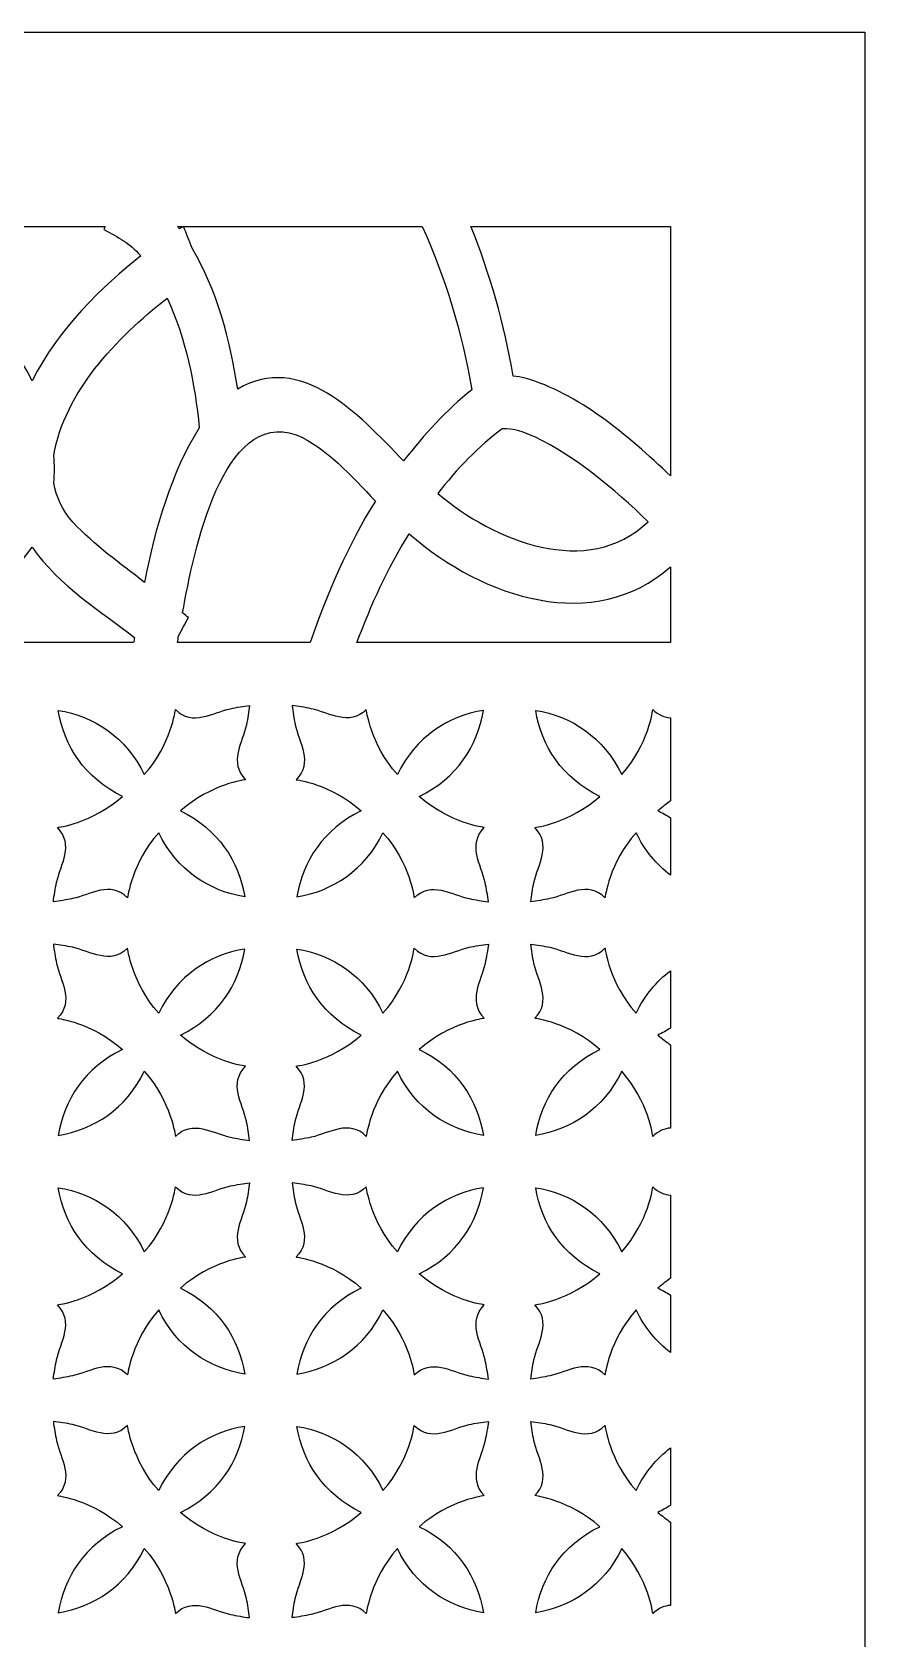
# Model space of a CAD drawing. Header units: centimetres. Extents: x -9.3 to 7.2, y -14.2 to 13.3.
# Drawn here: x -5.54 to -1.79, y 6.09 to 13.33 of the extents above; entities that cross this region are included whole.
import ezdxf

# ---------------------------------------------------------------- set-up
doc = ezdxf.new("R2010")
doc.units = ezdxf.units.CM
doc.header["$MEASUREMENT"] = 0
doc.layers.add('layer 1', color=7, linetype='Continuous')

msp = doc.modelspace()

# ---------------------------------------------------------------- linework, layer by layer
at = {"layer": 'layer 1', "color": 177}
msp.add_open_spline([(-1.79197, 13.32705), (-4.2919, 13.32705), (-6.79183, 13.32705), (-9.29176, 13.32705), (-9.29176, 13.32705), (-9.29176, 4.97173), (-9.29176, -3.38359), (-9.29176, -11.73891), (-9.29176, -11.73891), (-9.29174, -11.73891), (-9.29172, -11.73891), (-9.2917, -11.73891), (-9.2917, -11.73891), (-9.2917, -12.55), (-9.2917, -13.36109), (-9.2917, -14.17218), (-9.2917, -14.17218), (-9.00004, -14.17218), (-8.70838, -14.17218), (-8.41673, -14.17218), (-8.41673, -14.17218), (-8.41673, -14.04718), (-8.41673, -13.92218), (-8.41673, -13.79719), (-8.41673, -13.79719), (-8.10821, -13.79719), (-7.7997, -13.79719), (-7.49119, -13.79719), (-7.49119, -13.79719), (-7.49119, -13.55293), (-7.49119, -13.30868), (-7.49119, -13.06443), (-7.49119, -13.06443), (-7.36638, -13.06193), (-7.24157, -13.05944), (-7.11675, -13.05695), (-7.11675, -13.05695), (-7.09459, -13.12015), (-7.06555, -13.17496), (-7.01733, -13.22334), (-7.01733, -13.22334), (-6.9701, -13.27071), (-6.9213, -13.29998), (-6.86398, -13.31331), (-6.86398, -13.31331), (-6.78812, -13.33095), (-6.70802, -13.32327), (-6.64712, -13.27014), (-6.64712, -13.27014), (-6.58819, -13.21872), (-6.55419, -13.13637), (-6.54197, -13.0578), (-6.54197, -13.0578), (-6.5071, -13.06133), (-6.47744, -13.06051), (-6.44947, -13.05651), (-6.44947, -13.05651), (-6.30989, -13.03653), (-6.24396, -12.94821), (-6.23218, -12.81503), (-6.23218, -12.81503), (-6.22929, -12.7824), (-6.23159, -12.75017), (-6.24195, -12.72181), (-6.24195, -12.72181), (-6.23976, -12.72236), (-6.23757, -12.7229), (-6.23537, -12.72345), (-6.23537, -12.72345), (-6.18612, -12.74048), (-6.13686, -12.75751), (-6.08761, -12.77454), (-6.08761, -12.77454), (-6.05805, -13.07636), (-5.82498, -13.31135), (-5.54184, -13.31135), (-5.54184, -13.31135), (-5.25869, -13.31135), (-5.02562, -13.07636), (-4.99607, -12.77454), (-4.99607, -12.77454), (-4.94681, -12.75751), (-4.89756, -12.74048), (-4.8483, -12.72345), (-4.8483, -12.72345), (-4.84611, -12.7229), (-4.84391, -12.72236), (-4.84172, -12.72181), (-4.84172, -12.72181), (-4.85209, -12.75017), (-4.85439, -12.7824), (-4.8515, -12.81503), (-4.8515, -12.81503), (-4.83971, -12.94821), (-4.77378, -13.03653), (-4.6342, -13.05651), (-4.6342, -13.05651), (-4.60623, -13.06051), (-4.57657, -13.06133), (-4.5417, -13.0578), (-4.5417, -13.0578), (-4.52949, -13.13637), (-4.49549, -13.21872), (-4.43655, -13.27014), (-4.43655, -13.27014), (-4.37565, -13.32327), (-4.29554, -13.33095), (-4.21969, -13.31331), (-4.21969, -13.31331), (-4.16237, -13.29998), (-4.11357, -13.27071), (-4.06635, -13.22334), (-4.06635, -13.22334), (-4.01812, -13.17496), (-3.98908, -13.12015), (-3.96692, -13.05695), (-3.96692, -13.05695), (-3.84211, -13.05944), (-3.71729, -13.06193), (-3.59248, -13.06443), (-3.59248, -13.06443), (-3.59248, -13.30868), (-3.59248, -13.55293), (-3.59248, -13.79719), (-3.59248, -13.79719), (-3.28397, -13.79719), (-2.97546, -13.79719), (-2.66695, -13.79719), (-2.66695, -13.79719), (-2.66695, -13.92218), (-2.66695, -14.04718), (-2.66695, -14.17218), (-2.66695, -14.17218), (-2.37529, -14.17218), (-2.08363, -14.17218), (-1.79197, -14.17218), (-1.79197, -14.17218), (-1.79197, -13.36109), (-1.79197, -12.55), (-1.79197, -11.73891), (-1.79197, -11.73891), (-1.79197, -3.38359), (-1.79197, 4.97173), (-1.79197, 13.32705)], degree=3, knots=[0, 0, 0, 0, 0.027027, 0.027027, 0.027027, 0.027027, 0.0540541, 0.0540541, 0.0540541, 0.0540541, 0.0810811, 0.0810811, 0.0810811, 0.0810811, 0.1081081, 0.1081081, 0.1081081, 0.1081081, 0.1351351, 0.1351351, 0.1351351, 0.1351351, 0.1621622, 0.1621622, 0.1621622, 0.1621622, 0.1891892, 0.1891892, 0.1891892, 0.1891892, 0.2162162, 0.2162162, 0.2162162, 0.2162162, 0.2432432, 0.2432432, 0.2432432, 0.2432432, 0.2702703, 0.2702703, 0.2702703, 0.2702703, 0.2972973, 0.2972973, 0.2972973, 0.2972973, 0.3243243, 0.3243243, 0.3243243, 0.3243243, 0.3513514, 0.3513514, 0.3513514, 0.3513514, 0.3783784, 0.3783784, 0.3783784, 0.3783784, 0.4054054, 0.4054054, 0.4054054, 0.4054054, 0.4324324, 0.4324324, 0.4324324, 0.4324324, 0.4594595, 0.4594595, 0.4594595, 0.4594595, 0.4864865, 0.4864865, 0.4864865, 0.4864865, 0.5135135, 0.5135135, 0.5135135, 0.5135135, 0.5405405, 0.5405405, 0.5405405, 0.5405405, 0.5675676, 0.5675676, 0.5675676, 0.5675676, 0.5945946, 0.5945946, 0.5945946, 0.5945946, 0.6216216, 0.6216216, 0.6216216, 0.6216216, 0.6486486, 0.6486486, 0.6486486, 0.6486486, 0.6756757, 0.6756757, 0.6756757, 0.6756757, 0.7027027, 0.7027027, 0.7027027, 0.7027027, 0.7297297, 0.7297297, 0.7297297, 0.7297297, 0.7567568, 0.7567568, 0.7567568, 0.7567568, 0.7837838, 0.7837838, 0.7837838, 0.7837838, 0.8108108, 0.8108108, 0.8108108, 0.8108108, 0.8378378, 0.8378378, 0.8378378, 0.8378378, 0.8648649, 0.8648649, 0.8648649, 0.8648649, 0.8918919, 0.8918919, 0.8918919, 0.8918919, 0.9189189, 0.9189189, 0.9189189, 0.9189189, 0.9459459, 0.9459459, 0.9459459, 0.9459459, 1, 1, 1, 1], dxfattribs=at)
at = {"layer": 'layer 1', "color": 7}
for points, knots in [([(-5.21272, 12.45208), (-5.43215, 12.45208), (-5.65158, 12.45208), (-5.871, 12.45208), (-5.871, 12.45208), (-5.86909, 12.4473), (-5.86717, 12.44249), (-5.86523, 12.4377), (-5.86523, 12.4377), (-5.93257, 12.40023), (-5.9783, 12.37986), (-6.0309, 12.31891), (-6.0309, 12.31891), (-5.85913, 12.18436), (-5.65919, 11.99025), (-5.54186, 11.75604), (-5.54186, 11.75604), (-5.42453, 11.99025), (-5.2246, 12.18436), (-5.05282, 12.31891), (-5.05282, 12.31891), (-5.10543, 12.37986), (-5.15116, 12.40023), (-5.21849, 12.4377), (-5.21849, 12.4377), (-5.21656, 12.44249), (-5.21465, 12.4473), (-5.21272, 12.45208)], [0, 0, 0, 0, 0.125, 0.125, 0.125, 0.125, 0.25, 0.25, 0.25, 0.25, 0.375, 0.375, 0.375, 0.375, 0.5, 0.5, 0.5, 0.5, 0.625, 0.625, 0.625, 0.625, 0.75, 0.75, 0.75, 0.75, 1, 1, 1, 1]), ([(-4.86074, 12.45208), (-4.86955, 12.45208), (-4.87834, 12.45208), (-4.88715, 12.45208), (-4.88715, 12.45208), (-4.88423, 12.44831), (-4.88129, 12.44447), (-4.87835, 12.44055), (-4.87835, 12.44055), (-4.87248, 12.44438), (-4.86661, 12.44823), (-4.86074, 12.45208)], [0, 0, 0, 0, 0.25, 0.25, 0.25, 0.25, 0.5, 0.5, 0.5, 0.5, 1, 1, 1, 1]), ([(-3.78529, 12.45208), (-4.14371, 12.45208), (-4.50216, 12.45208), (-4.8606, 12.45208), (-4.8606, 12.45208), (-4.84713, 12.41848), (-4.83364, 12.38487), (-4.82016, 12.35128), (-4.82016, 12.35128), (-4.71161, 12.17074), (-4.64871, 11.93827), (-4.6163, 11.71871), (-4.6163, 11.71871), (-4.32993, 11.88663), (-4.07628, 11.61048), (-3.86922, 11.39576), (-3.86922, 11.39576), (-3.77644, 11.51581), (-3.6744, 11.62504), (-3.56224, 11.71609), (-3.56224, 11.71609), (-3.60684, 11.97903), (-3.68127, 12.22278), (-3.78529, 12.45208)], [0, 0, 0, 0, 0.1428571, 0.1428571, 0.1428571, 0.1428571, 0.2857143, 0.2857143, 0.2857143, 0.2857143, 0.4285714, 0.4285714, 0.4285714, 0.4285714, 0.5714286, 0.5714286, 0.5714286, 0.5714286, 0.7142857, 0.7142857, 0.7142857, 0.7142857, 1, 1, 1, 1]), ([(-2.66695, 12.45208), (-2.96679, 12.45208), (-3.26665, 12.45208), (-3.56649, 12.45208), (-3.56649, 12.45208), (-3.48021, 12.23971), (-3.41598, 12.01535), (-3.37564, 11.77787), (-3.37564, 11.77787), (-3.35768, 11.7759), (-3.34021, 11.7722), (-3.32241, 11.76858), (-3.32241, 11.76858), (-3.08263, 11.70007), (-2.86168, 11.51375), (-2.66695, 11.32788), (-2.66695, 11.32788), (-2.66695, 11.70262), (-2.66695, 12.07733), (-2.66695, 12.45208)], [0, 0, 0, 0, 0.1666667, 0.1666667, 0.1666667, 0.1666667, 0.3333333, 0.3333333, 0.3333333, 0.3333333, 0.5, 0.5, 0.5, 0.5, 0.6666667, 0.6666667, 0.6666667, 0.6666667, 1, 1, 1, 1]), ([(-5.44399, 11.4197), (-5.44076, 11.37944), (-5.44052, 11.33845), (-5.44372, 11.29682), (-5.44372, 11.29682), (-5.43366, 11.23411), (-5.40698, 11.17356), (-5.35773, 11.11834), (-5.35773, 11.11834), (-5.2594, 11.01417), (-5.14498, 10.93361), (-5.03587, 10.8486), (-5.03587, 10.8486), (-4.98705, 11.09565), (-4.91674, 11.34227), (-4.7893, 11.54398), (-4.7893, 11.54398), (-4.80858, 11.74371), (-4.85116, 11.95348), (-4.9337, 12.12822), (-4.9337, 12.12822), (-5.05251, 12.03792), (-5.16206, 11.93306), (-5.26084, 11.81079), (-5.26084, 11.81079), (-5.34265, 11.70207), (-5.42435, 11.56057), (-5.44399, 11.4197)], [0, 0, 0, 0, 0.125, 0.125, 0.125, 0.125, 0.25, 0.25, 0.25, 0.25, 0.375, 0.375, 0.375, 0.375, 0.5, 0.5, 0.5, 0.5, 0.625, 0.625, 0.625, 0.625, 0.75, 0.75, 0.75, 0.75, 1, 1, 1, 1]), ([(-4.88763, 10.57714), (-4.68819, 10.57714), (-4.48877, 10.57714), (-4.28932, 10.57714), (-4.28932, 10.57714), (-4.21206, 10.8032), (-4.12224, 11.01278), (-3.99592, 11.21458), (-3.99592, 11.21458), (-4.10469, 11.32741), (-4.21703, 11.45662), (-4.35337, 11.51376), (-4.35337, 11.51376), (-4.68409, 11.62666), (-4.81409, 10.9957), (-4.86407, 10.7112), (-4.86407, 10.7112), (-4.85546, 10.70421), (-4.84684, 10.69722), (-4.83822, 10.69023), (-4.83822, 10.69023), (-4.85288, 10.66281), (-4.86754, 10.63541), (-4.8822, 10.608), (-4.8822, 10.608), (-4.88402, 10.59772), (-4.88583, 10.58742), (-4.88763, 10.57714)], [0, 0, 0, 0, 0.125, 0.125, 0.125, 0.125, 0.25, 0.25, 0.25, 0.25, 0.375, 0.375, 0.375, 0.375, 0.5, 0.5, 0.5, 0.5, 0.625, 0.625, 0.625, 0.625, 0.75, 0.75, 0.75, 0.75, 1, 1, 1, 1]), ([(-3.71529, 11.24858), (-3.63051, 11.35839), (-3.53064, 11.46251), (-3.42466, 11.53966), (-3.42466, 11.53966), (-3.37669, 11.54579), (-3.32261, 11.52238), (-3.27797, 11.50357), (-3.27797, 11.50357), (-3.09362, 11.41545), (-2.92348, 11.27204), (-2.76807, 11.12173), (-2.76807, 11.12173), (-3.04091, 10.8616), (-3.46094, 11.03486), (-3.71529, 11.24858)], [0, 0, 0, 0, 0.2, 0.2, 0.2, 0.2, 0.4, 0.4, 0.4, 0.4, 0.6, 0.6, 0.6, 0.6, 1, 1, 1, 1]), ([(-5.99872, 10.57714), (-5.69416, 10.57714), (-5.38959, 10.57714), (-5.085, 10.57714), (-5.085, 10.57714), (-5.08367, 10.58478), (-5.08233, 10.59243), (-5.08098, 10.60008), (-5.08098, 10.60008), (-5.22417, 10.71339), (-5.42293, 10.83304), (-5.54187, 11.00749), (-5.54187, 11.00749), (-5.6608, 10.83304), (-5.85957, 10.71339), (-6.00275, 10.60008), (-6.00275, 10.60008), (-6.00141, 10.59243), (-6.00008, 10.58478), (-5.99872, 10.57714)], [0, 0, 0, 0, 0.1666667, 0.1666667, 0.1666667, 0.1666667, 0.3333333, 0.3333333, 0.3333333, 0.3333333, 0.5, 0.5, 0.5, 0.5, 0.6666667, 0.6666667, 0.6666667, 0.6666667, 1, 1, 1, 1]), ([(-4.07907, 10.57714), (-3.60838, 10.57714), (-3.13767, 10.57714), (-2.66695, 10.57714), (-2.66695, 10.57714), (-2.66695, 10.69072), (-2.66695, 10.80433), (-2.66695, 10.91792), (-2.66695, 10.91792), (-3.01143, 10.61812), (-3.50389, 10.77134), (-3.84375, 11.06706), (-3.84375, 11.06706), (-3.94169, 10.91061), (-4.01574, 10.74899), (-4.07907, 10.57714)], [0, 0, 0, 0, 0.2, 0.2, 0.2, 0.2, 0.4, 0.4, 0.4, 0.4, 0.6, 0.6, 0.6, 0.6, 1, 1, 1, 1]), ([(-4.58455, 9.43211), (-4.61036, 9.59192), (-4.70408, 9.73761), (-4.87346, 9.81947), (-4.87346, 9.81947), (-4.73764, 9.94072), (-4.58056, 9.95982), (-4.58056, 9.95982), (-4.58056, 9.95982), (-4.65754, 10.03678), (-4.59457, 10.12635), (-4.57679, 10.20737), (-4.57679, 10.20737), (-4.5706, 10.23557), (-4.56595, 10.26605), (-4.56249, 10.29388), (-4.56249, 10.29388), (-4.5903, 10.2904), (-4.62077, 10.28574), (-4.64898, 10.27955), (-4.64898, 10.27955), (-4.73, 10.26177), (-4.81956, 10.19881), (-4.89652, 10.27577), (-4.89652, 10.27577), (-4.89652, 10.27577), (-4.91562, 10.11871), (-5.03687, 9.98287), (-5.03687, 9.98287), (-5.11873, 10.15226), (-5.26441, 10.24599), (-5.42424, 10.27179), (-5.42424, 10.27179), (-5.39845, 10.11198), (-5.3047, 9.96629), (-5.13533, 9.88443), (-5.13533, 9.88443), (-5.27115, 9.76318), (-5.42822, 9.74407), (-5.42822, 9.74407), (-5.42822, 9.74407), (-5.35125, 9.66712), (-5.41421, 9.57755), (-5.432, 9.49652), (-5.432, 9.49652), (-5.43819, 9.46833), (-5.44285, 9.43786), (-5.44632, 9.41005), (-5.44632, 9.41005), (-5.4185, 9.41351), (-5.38802, 9.41817), (-5.35982, 9.42435), (-5.35982, 9.42435), (-5.27879, 9.44212), (-5.18924, 9.5051), (-5.11226, 9.42812), (-5.11226, 9.42812), (-5.11226, 9.42812), (-5.09318, 9.58518), (-4.97191, 9.72102), (-4.97191, 9.72102), (-4.89006, 9.55163), (-4.74437, 9.45791), (-4.58455, 9.43211)], [0, 0, 0, 0, 0.0588235, 0.0588235, 0.0588235, 0.0588235, 0.1176471, 0.1176471, 0.1176471, 0.1176471, 0.1764706, 0.1764706, 0.1764706, 0.1764706, 0.2352941, 0.2352941, 0.2352941, 0.2352941, 0.2941176, 0.2941176, 0.2941176, 0.2941176, 0.3529412, 0.3529412, 0.3529412, 0.3529412, 0.4117647, 0.4117647, 0.4117647, 0.4117647, 0.4705882, 0.4705882, 0.4705882, 0.4705882, 0.5294118, 0.5294118, 0.5294118, 0.5294118, 0.5882353, 0.5882353, 0.5882353, 0.5882353, 0.6470588, 0.6470588, 0.6470588, 0.6470588, 0.7058824, 0.7058824, 0.7058824, 0.7058824, 0.7647059, 0.7647059, 0.7647059, 0.7647059, 0.8235294, 0.8235294, 0.8235294, 0.8235294, 0.8823529, 0.8823529, 0.8823529, 0.8823529, 1, 1, 1, 1]), ([(-4.3493, 9.43211), (-4.3235, 9.59192), (-4.22976, 9.73761), (-4.06039, 9.81947), (-4.06039, 9.81947), (-4.19621, 9.94072), (-4.35327, 9.95982), (-4.35327, 9.95982), (-4.35327, 9.95982), (-4.27632, 10.03678), (-4.33927, 10.12635), (-4.35705, 10.20737), (-4.35705, 10.20737), (-4.36324, 10.23557), (-4.3679, 10.26605), (-4.37137, 10.29388), (-4.37137, 10.29388), (-4.34355, 10.2904), (-4.31308, 10.28574), (-4.28488, 10.27955), (-4.28488, 10.27955), (-4.20385, 10.26177), (-4.1143, 10.19881), (-4.03732, 10.27577), (-4.03732, 10.27577), (-4.03732, 10.27577), (-4.01823, 10.11871), (-3.89699, 9.98287), (-3.89699, 9.98287), (-3.81512, 10.15226), (-3.66942, 10.24599), (-3.50961, 10.27179), (-3.50961, 10.27179), (-3.53541, 10.11198), (-3.62915, 9.96629), (-3.79853, 9.88443), (-3.79853, 9.88443), (-3.66269, 9.76318), (-3.50564, 9.74407), (-3.50564, 9.74407), (-3.50564, 9.74407), (-3.5826, 9.66712), (-3.51965, 9.57755), (-3.50186, 9.49652), (-3.50186, 9.49652), (-3.49567, 9.46833), (-3.491, 9.43786), (-3.48753, 9.41005), (-3.48753, 9.41005), (-3.51535, 9.41351), (-3.54583, 9.41817), (-3.57403, 9.42435), (-3.57403, 9.42435), (-3.65505, 9.44212), (-3.74462, 9.5051), (-3.82157, 9.42812), (-3.82157, 9.42812), (-3.82157, 9.42812), (-3.84068, 9.58518), (-3.96193, 9.72102), (-3.96193, 9.72102), (-4.04379, 9.55163), (-4.18947, 9.45791), (-4.3493, 9.43211)], [0, 0, 0, 0, 0.0588235, 0.0588235, 0.0588235, 0.0588235, 0.1176471, 0.1176471, 0.1176471, 0.1176471, 0.1764706, 0.1764706, 0.1764706, 0.1764706, 0.2352941, 0.2352941, 0.2352941, 0.2352941, 0.2941176, 0.2941176, 0.2941176, 0.2941176, 0.3529412, 0.3529412, 0.3529412, 0.3529412, 0.4117647, 0.4117647, 0.4117647, 0.4117647, 0.4705882, 0.4705882, 0.4705882, 0.4705882, 0.5294118, 0.5294118, 0.5294118, 0.5294118, 0.5882353, 0.5882353, 0.5882353, 0.5882353, 0.6470588, 0.6470588, 0.6470588, 0.6470588, 0.7058824, 0.7058824, 0.7058824, 0.7058824, 0.7647059, 0.7647059, 0.7647059, 0.7647059, 0.8235294, 0.8235294, 0.8235294, 0.8235294, 0.8823529, 0.8823529, 0.8823529, 0.8823529, 1, 1, 1, 1]), ([(-2.66695, 9.52962), (-2.66695, 9.61574), (-2.66695, 9.70187), (-2.66695, 9.78799), (-2.66695, 9.78799), (-2.68479, 9.79931), (-2.70365, 9.80984), (-2.72357, 9.81947), (-2.72357, 9.81947), (-2.70494, 9.83611), (-2.68592, 9.8508), (-2.66695, 9.8638), (-2.66695, 9.8638), (-2.66695, 9.98875), (-2.66695, 10.11368), (-2.66695, 10.23864), (-2.66695, 10.23864), (-2.69439, 10.24018), (-2.7212, 10.25033), (-2.74664, 10.27577), (-2.74664, 10.27577), (-2.74664, 10.27577), (-2.76573, 10.11871), (-2.88699, 9.98287), (-2.88699, 9.98287), (-2.96885, 10.15226), (-3.11455, 10.24599), (-3.27436, 10.27179), (-3.27436, 10.27179), (-3.24856, 10.11198), (-3.15482, 9.96629), (-2.98545, 9.88443), (-2.98545, 9.88443), (-3.12126, 9.76318), (-3.27834, 9.74407), (-3.27834, 9.74407), (-3.27834, 9.74407), (-3.20137, 9.66712), (-3.26433, 9.57755), (-3.28211, 9.49652), (-3.28211, 9.49652), (-3.2883, 9.46833), (-3.29297, 9.43786), (-3.29643, 9.41005), (-3.29643, 9.41005), (-3.26862, 9.41351), (-3.23814, 9.41817), (-3.20995, 9.42435), (-3.20995, 9.42435), (-3.1289, 9.44212), (-3.03935, 9.5051), (-2.96239, 9.42812), (-2.96239, 9.42812), (-2.96239, 9.42812), (-2.94329, 9.58518), (-2.82203, 9.72102), (-2.82203, 9.72102), (-2.78304, 9.64033), (-2.72956, 9.57682), (-2.66695, 9.52962)], [0, 0, 0, 0, 0.0625, 0.0625, 0.0625, 0.0625, 0.125, 0.125, 0.125, 0.125, 0.1875, 0.1875, 0.1875, 0.1875, 0.25, 0.25, 0.25, 0.25, 0.3125, 0.3125, 0.3125, 0.3125, 0.375, 0.375, 0.375, 0.375, 0.4375, 0.4375, 0.4375, 0.4375, 0.5, 0.5, 0.5, 0.5, 0.5625, 0.5625, 0.5625, 0.5625, 0.625, 0.625, 0.625, 0.625, 0.6875, 0.6875, 0.6875, 0.6875, 0.75, 0.75, 0.75, 0.75, 0.8125, 0.8125, 0.8125, 0.8125, 0.875, 0.875, 0.875, 0.875, 1, 1, 1, 1]), ([(-4.58455, 9.19684), (-4.61036, 9.03701), (-4.70408, 8.89134), (-4.87346, 8.80947), (-4.87346, 8.80947), (-4.73764, 8.68822), (-4.58056, 8.66913), (-4.58056, 8.66913), (-4.58056, 8.66913), (-4.65754, 8.59216), (-4.59457, 8.50261), (-4.57679, 8.42157), (-4.57679, 8.42157), (-4.5706, 8.39338), (-4.56595, 8.36289), (-4.56249, 8.33508), (-4.56249, 8.33508), (-4.5903, 8.33853), (-4.62077, 8.3432), (-4.64898, 8.34939), (-4.64898, 8.34939), (-4.73, 8.36718), (-4.81956, 8.43014), (-4.89652, 8.35316), (-4.89652, 8.35316), (-4.89652, 8.35316), (-4.91562, 8.51023), (-5.03687, 8.64606), (-5.03687, 8.64606), (-5.11873, 8.47669), (-5.26441, 8.38295), (-5.42424, 8.35714), (-5.42424, 8.35714), (-5.39845, 8.51697), (-5.3047, 8.66265), (-5.13533, 8.74451), (-5.13533, 8.74451), (-5.27115, 8.86578), (-5.42822, 8.88486), (-5.42822, 8.88486), (-5.42822, 8.88486), (-5.35125, 8.96183), (-5.41421, 9.05139), (-5.432, 9.13242), (-5.432, 9.13242), (-5.43819, 9.16061), (-5.44285, 9.1911), (-5.44632, 9.2189), (-5.44632, 9.2189), (-5.4185, 9.21545), (-5.38802, 9.21079), (-5.35982, 9.2046), (-5.35982, 9.2046), (-5.27879, 9.18681), (-5.18924, 9.12386), (-5.11226, 9.20082), (-5.11226, 9.20082), (-5.11226, 9.20082), (-5.09318, 9.04375), (-4.97191, 8.90794), (-4.97191, 8.90794), (-4.89006, 9.07731), (-4.74437, 9.17104), (-4.58455, 9.19684)], [0, 0, 0, 0, 0.0588235, 0.0588235, 0.0588235, 0.0588235, 0.1176471, 0.1176471, 0.1176471, 0.1176471, 0.1764706, 0.1764706, 0.1764706, 0.1764706, 0.2352941, 0.2352941, 0.2352941, 0.2352941, 0.2941176, 0.2941176, 0.2941176, 0.2941176, 0.3529412, 0.3529412, 0.3529412, 0.3529412, 0.4117647, 0.4117647, 0.4117647, 0.4117647, 0.4705882, 0.4705882, 0.4705882, 0.4705882, 0.5294118, 0.5294118, 0.5294118, 0.5294118, 0.5882353, 0.5882353, 0.5882353, 0.5882353, 0.6470588, 0.6470588, 0.6470588, 0.6470588, 0.7058824, 0.7058824, 0.7058824, 0.7058824, 0.7647059, 0.7647059, 0.7647059, 0.7647059, 0.8235294, 0.8235294, 0.8235294, 0.8235294, 0.8823529, 0.8823529, 0.8823529, 0.8823529, 1, 1, 1, 1]), ([(-4.3493, 9.19684), (-4.3235, 9.03701), (-4.22976, 8.89134), (-4.06039, 8.80947), (-4.06039, 8.80947), (-4.19621, 8.68822), (-4.35327, 8.66913), (-4.35327, 8.66913), (-4.35327, 8.66913), (-4.27632, 8.59216), (-4.33927, 8.50261), (-4.35705, 8.42157), (-4.35705, 8.42157), (-4.36324, 8.39338), (-4.3679, 8.36289), (-4.37137, 8.33508), (-4.37137, 8.33508), (-4.34355, 8.33853), (-4.31308, 8.3432), (-4.28488, 8.34939), (-4.28488, 8.34939), (-4.20385, 8.36718), (-4.1143, 8.43014), (-4.03732, 8.35316), (-4.03732, 8.35316), (-4.03732, 8.35316), (-4.01823, 8.51023), (-3.89699, 8.64606), (-3.89699, 8.64606), (-3.81512, 8.47669), (-3.66942, 8.38295), (-3.50961, 8.35714), (-3.50961, 8.35714), (-3.53541, 8.51697), (-3.62915, 8.66265), (-3.79853, 8.74451), (-3.79853, 8.74451), (-3.66269, 8.86578), (-3.50564, 8.88486), (-3.50564, 8.88486), (-3.50564, 8.88486), (-3.5826, 8.96183), (-3.51965, 9.05139), (-3.50186, 9.13242), (-3.50186, 9.13242), (-3.49567, 9.16061), (-3.491, 9.1911), (-3.48753, 9.2189), (-3.48753, 9.2189), (-3.51535, 9.21545), (-3.54583, 9.21079), (-3.57403, 9.2046), (-3.57403, 9.2046), (-3.65505, 9.18681), (-3.74462, 9.12386), (-3.82157, 9.20082), (-3.82157, 9.20082), (-3.82157, 9.20082), (-3.84068, 9.04375), (-3.96193, 8.90794), (-3.96193, 8.90794), (-4.04379, 9.07731), (-4.18947, 9.17104), (-4.3493, 9.19684)], [0, 0, 0, 0, 0.0588235, 0.0588235, 0.0588235, 0.0588235, 0.1176471, 0.1176471, 0.1176471, 0.1176471, 0.1764706, 0.1764706, 0.1764706, 0.1764706, 0.2352941, 0.2352941, 0.2352941, 0.2352941, 0.2941176, 0.2941176, 0.2941176, 0.2941176, 0.3529412, 0.3529412, 0.3529412, 0.3529412, 0.4117647, 0.4117647, 0.4117647, 0.4117647, 0.4705882, 0.4705882, 0.4705882, 0.4705882, 0.5294118, 0.5294118, 0.5294118, 0.5294118, 0.5882353, 0.5882353, 0.5882353, 0.5882353, 0.6470588, 0.6470588, 0.6470588, 0.6470588, 0.7058824, 0.7058824, 0.7058824, 0.7058824, 0.7647059, 0.7647059, 0.7647059, 0.7647059, 0.8235294, 0.8235294, 0.8235294, 0.8235294, 0.8823529, 0.8823529, 0.8823529, 0.8823529, 1, 1, 1, 1]), ([(-2.66695, 8.3903), (-2.66695, 8.51525), (-2.66695, 8.64019), (-2.66695, 8.76515), (-2.66695, 8.76515), (-2.68592, 8.77814), (-2.70494, 8.79285), (-2.72357, 8.80947), (-2.72357, 8.80947), (-2.70365, 8.8191), (-2.68479, 8.82963), (-2.66695, 8.84095), (-2.66695, 8.84095), (-2.66695, 8.92708), (-2.66695, 9.0132), (-2.66695, 9.09931), (-2.66695, 9.09931), (-2.72956, 9.05213), (-2.78304, 8.98863), (-2.82203, 8.90794), (-2.82203, 8.90794), (-2.94329, 9.04375), (-2.96239, 9.20082), (-2.96239, 9.20082), (-2.96239, 9.20082), (-3.03935, 9.12386), (-3.1289, 9.18681), (-3.20995, 9.2046), (-3.20995, 9.2046), (-3.23814, 9.21079), (-3.26862, 9.21545), (-3.29643, 9.2189), (-3.29643, 9.2189), (-3.29297, 9.1911), (-3.2883, 9.16061), (-3.28211, 9.13242), (-3.28211, 9.13242), (-3.26433, 9.05139), (-3.20137, 8.96183), (-3.27834, 8.88486), (-3.27834, 8.88486), (-3.27834, 8.88486), (-3.12126, 8.86578), (-2.98545, 8.74451), (-2.98545, 8.74451), (-3.15482, 8.66265), (-3.24856, 8.51697), (-3.27436, 8.35714), (-3.27436, 8.35714), (-3.11455, 8.38295), (-2.96885, 8.47669), (-2.88699, 8.64606), (-2.88699, 8.64606), (-2.76573, 8.51023), (-2.74664, 8.35316), (-2.74664, 8.35316), (-2.74664, 8.35316), (-2.7212, 8.37861), (-2.69439, 8.38875), (-2.66695, 8.3903)], [0, 0, 0, 0, 0.0625, 0.0625, 0.0625, 0.0625, 0.125, 0.125, 0.125, 0.125, 0.1875, 0.1875, 0.1875, 0.1875, 0.25, 0.25, 0.25, 0.25, 0.3125, 0.3125, 0.3125, 0.3125, 0.375, 0.375, 0.375, 0.375, 0.4375, 0.4375, 0.4375, 0.4375, 0.5, 0.5, 0.5, 0.5, 0.5625, 0.5625, 0.5625, 0.5625, 0.625, 0.625, 0.625, 0.625, 0.6875, 0.6875, 0.6875, 0.6875, 0.75, 0.75, 0.75, 0.75, 0.8125, 0.8125, 0.8125, 0.8125, 0.875, 0.875, 0.875, 0.875, 1, 1, 1, 1]), ([(-4.58455, 7.28221), (-4.61036, 7.44202), (-4.70408, 7.58771), (-4.87346, 7.66957), (-4.87346, 7.66957), (-4.73764, 7.79084), (-4.58056, 7.80992), (-4.58056, 7.80992), (-4.58056, 7.80992), (-4.65754, 7.88689), (-4.59457, 7.97645), (-4.57679, 8.05747), (-4.57679, 8.05747), (-4.5706, 8.08567), (-4.56595, 8.11616), (-4.56249, 8.14398), (-4.56249, 8.14398), (-4.5903, 8.14052), (-4.62077, 8.13584), (-4.64898, 8.12966), (-4.64898, 8.12966), (-4.73, 8.11187), (-4.81956, 8.04892), (-4.89652, 8.12587), (-4.89652, 8.12587), (-4.89652, 8.12587), (-4.91562, 7.96881), (-5.03687, 7.83298), (-5.03687, 7.83298), (-5.11873, 8.00236), (-5.26441, 8.0961), (-5.42424, 8.12189), (-5.42424, 8.12189), (-5.39845, 7.96208), (-5.3047, 7.8164), (-5.13533, 7.73454), (-5.13533, 7.73454), (-5.27115, 7.61328), (-5.42822, 7.59417), (-5.42822, 7.59417), (-5.42822, 7.59417), (-5.35125, 7.51722), (-5.41421, 7.42767), (-5.432, 7.34663), (-5.432, 7.34663), (-5.43819, 7.31843), (-5.44285, 7.28795), (-5.44632, 7.26015), (-5.44632, 7.26015), (-5.4185, 7.26361), (-5.38802, 7.26826), (-5.35982, 7.27445), (-5.35982, 7.27445), (-5.27879, 7.29223), (-5.18924, 7.3552), (-5.11226, 7.27822), (-5.11226, 7.27822), (-5.11226, 7.27822), (-5.09318, 7.43529), (-4.97191, 7.57112), (-4.97191, 7.57112), (-4.89006, 7.40173), (-4.74437, 7.30801), (-4.58455, 7.28221)], [0, 0, 0, 0, 0.0588235, 0.0588235, 0.0588235, 0.0588235, 0.1176471, 0.1176471, 0.1176471, 0.1176471, 0.1764706, 0.1764706, 0.1764706, 0.1764706, 0.2352941, 0.2352941, 0.2352941, 0.2352941, 0.2941176, 0.2941176, 0.2941176, 0.2941176, 0.3529412, 0.3529412, 0.3529412, 0.3529412, 0.4117647, 0.4117647, 0.4117647, 0.4117647, 0.4705882, 0.4705882, 0.4705882, 0.4705882, 0.5294118, 0.5294118, 0.5294118, 0.5294118, 0.5882353, 0.5882353, 0.5882353, 0.5882353, 0.6470588, 0.6470588, 0.6470588, 0.6470588, 0.7058824, 0.7058824, 0.7058824, 0.7058824, 0.7647059, 0.7647059, 0.7647059, 0.7647059, 0.8235294, 0.8235294, 0.8235294, 0.8235294, 0.8823529, 0.8823529, 0.8823529, 0.8823529, 1, 1, 1, 1]), ([(-4.3493, 7.28221), (-4.3235, 7.44202), (-4.22976, 7.58771), (-4.06039, 7.66957), (-4.06039, 7.66957), (-4.19621, 7.79084), (-4.35327, 7.80992), (-4.35327, 7.80992), (-4.35327, 7.80992), (-4.27632, 7.88689), (-4.33927, 7.97645), (-4.35705, 8.05747), (-4.35705, 8.05747), (-4.36324, 8.08567), (-4.3679, 8.11616), (-4.37137, 8.14398), (-4.37137, 8.14398), (-4.34355, 8.14052), (-4.31308, 8.13584), (-4.28488, 8.12966), (-4.28488, 8.12966), (-4.20385, 8.11187), (-4.1143, 8.04892), (-4.03732, 8.12587), (-4.03732, 8.12587), (-4.03732, 8.12587), (-4.01823, 7.96881), (-3.89699, 7.83298), (-3.89699, 7.83298), (-3.81512, 8.00236), (-3.66942, 8.0961), (-3.50961, 8.12189), (-3.50961, 8.12189), (-3.53541, 7.96208), (-3.62915, 7.8164), (-3.79853, 7.73454), (-3.79853, 7.73454), (-3.66269, 7.61328), (-3.50564, 7.59417), (-3.50564, 7.59417), (-3.50564, 7.59417), (-3.5826, 7.51722), (-3.51965, 7.42767), (-3.50186, 7.34663), (-3.50186, 7.34663), (-3.49567, 7.31843), (-3.491, 7.28795), (-3.48753, 7.26015), (-3.48753, 7.26015), (-3.51535, 7.26361), (-3.54583, 7.26826), (-3.57403, 7.27445), (-3.57403, 7.27445), (-3.65505, 7.29223), (-3.74462, 7.3552), (-3.82157, 7.27822), (-3.82157, 7.27822), (-3.82157, 7.27822), (-3.84068, 7.43529), (-3.96193, 7.57112), (-3.96193, 7.57112), (-4.04379, 7.40173), (-4.18947, 7.30801), (-4.3493, 7.28221)], [0, 0, 0, 0, 0.0588235, 0.0588235, 0.0588235, 0.0588235, 0.1176471, 0.1176471, 0.1176471, 0.1176471, 0.1764706, 0.1764706, 0.1764706, 0.1764706, 0.2352941, 0.2352941, 0.2352941, 0.2352941, 0.2941176, 0.2941176, 0.2941176, 0.2941176, 0.3529412, 0.3529412, 0.3529412, 0.3529412, 0.4117647, 0.4117647, 0.4117647, 0.4117647, 0.4705882, 0.4705882, 0.4705882, 0.4705882, 0.5294118, 0.5294118, 0.5294118, 0.5294118, 0.5882353, 0.5882353, 0.5882353, 0.5882353, 0.6470588, 0.6470588, 0.6470588, 0.6470588, 0.7058824, 0.7058824, 0.7058824, 0.7058824, 0.7647059, 0.7647059, 0.7647059, 0.7647059, 0.8235294, 0.8235294, 0.8235294, 0.8235294, 0.8823529, 0.8823529, 0.8823529, 0.8823529, 1, 1, 1, 1]), ([(-2.66695, 7.37972), (-2.66695, 7.46585), (-2.66695, 7.55197), (-2.66695, 7.6381), (-2.66695, 7.6381), (-2.68479, 7.64942), (-2.70365, 7.65995), (-2.72357, 7.66957), (-2.72357, 7.66957), (-2.70494, 7.68621), (-2.68592, 7.7009), (-2.66695, 7.7139), (-2.66695, 7.7139), (-2.66695, 7.83886), (-2.66695, 7.9638), (-2.66695, 8.08874), (-2.66695, 8.08874), (-2.69439, 8.09029), (-2.7212, 8.10043), (-2.74664, 8.12587), (-2.74664, 8.12587), (-2.74664, 8.12587), (-2.76573, 7.96881), (-2.88699, 7.83298), (-2.88699, 7.83298), (-2.96885, 8.00236), (-3.11455, 8.0961), (-3.27436, 8.12189), (-3.27436, 8.12189), (-3.24856, 7.96208), (-3.15482, 7.8164), (-2.98545, 7.73454), (-2.98545, 7.73454), (-3.12126, 7.61328), (-3.27834, 7.59417), (-3.27834, 7.59417), (-3.27834, 7.59417), (-3.20137, 7.51722), (-3.26433, 7.42767), (-3.28211, 7.34663), (-3.28211, 7.34663), (-3.2883, 7.31843), (-3.29297, 7.28795), (-3.29643, 7.26015), (-3.29643, 7.26015), (-3.26862, 7.26361), (-3.23814, 7.26826), (-3.20995, 7.27445), (-3.20995, 7.27445), (-3.1289, 7.29223), (-3.03935, 7.3552), (-2.96239, 7.27822), (-2.96239, 7.27822), (-2.96239, 7.27822), (-2.94329, 7.43529), (-2.82203, 7.57112), (-2.82203, 7.57112), (-2.78304, 7.49043), (-2.72956, 7.42692), (-2.66695, 7.37972)], [0, 0, 0, 0, 0.0625, 0.0625, 0.0625, 0.0625, 0.125, 0.125, 0.125, 0.125, 0.1875, 0.1875, 0.1875, 0.1875, 0.25, 0.25, 0.25, 0.25, 0.3125, 0.3125, 0.3125, 0.3125, 0.375, 0.375, 0.375, 0.375, 0.4375, 0.4375, 0.4375, 0.4375, 0.5, 0.5, 0.5, 0.5, 0.5625, 0.5625, 0.5625, 0.5625, 0.625, 0.625, 0.625, 0.625, 0.6875, 0.6875, 0.6875, 0.6875, 0.75, 0.75, 0.75, 0.75, 0.8125, 0.8125, 0.8125, 0.8125, 0.875, 0.875, 0.875, 0.875, 1, 1, 1, 1]), ([(-4.58455, 7.04694), (-4.61036, 6.88712), (-4.70408, 6.74144), (-4.87346, 6.65958), (-4.87346, 6.65958), (-4.73764, 6.53832), (-4.58056, 6.51922), (-4.58056, 6.51922), (-4.58056, 6.51922), (-4.65754, 6.44226), (-4.59457, 6.3527), (-4.57679, 6.27169), (-4.57679, 6.27169), (-4.5706, 6.24348), (-4.56595, 6.21299), (-4.56249, 6.18518), (-4.56249, 6.18518), (-4.5903, 6.18864), (-4.62077, 6.19332), (-4.64898, 6.19949), (-4.64898, 6.19949), (-4.73, 6.21728), (-4.81956, 6.28024), (-4.89652, 6.20326), (-4.89652, 6.20326), (-4.89652, 6.20326), (-4.91562, 6.36034), (-5.03687, 6.49616), (-5.03687, 6.49616), (-5.11873, 6.32678), (-5.26441, 6.23305), (-5.42424, 6.20724), (-5.42424, 6.20724), (-5.39845, 6.36707), (-5.3047, 6.51276), (-5.13533, 6.59461), (-5.13533, 6.59461), (-5.27115, 6.71588), (-5.42822, 6.73497), (-5.42822, 6.73497), (-5.42822, 6.73497), (-5.35125, 6.81193), (-5.41421, 6.90149), (-5.432, 6.98252), (-5.432, 6.98252), (-5.43819, 7.01072), (-5.44285, 7.0412), (-5.44632, 7.069), (-5.44632, 7.069), (-5.4185, 7.06555), (-5.38802, 7.06089), (-5.35982, 7.05471), (-5.35982, 7.05471), (-5.27879, 7.03691), (-5.18924, 6.97396), (-5.11226, 7.05092), (-5.11226, 7.05092), (-5.11226, 7.05092), (-5.09318, 6.89385), (-4.97191, 6.75804), (-4.97191, 6.75804), (-4.89006, 6.92741), (-4.74437, 7.02114), (-4.58455, 7.04694)], [0, 0, 0, 0, 0.0588235, 0.0588235, 0.0588235, 0.0588235, 0.1176471, 0.1176471, 0.1176471, 0.1176471, 0.1764706, 0.1764706, 0.1764706, 0.1764706, 0.2352941, 0.2352941, 0.2352941, 0.2352941, 0.2941176, 0.2941176, 0.2941176, 0.2941176, 0.3529412, 0.3529412, 0.3529412, 0.3529412, 0.4117647, 0.4117647, 0.4117647, 0.4117647, 0.4705882, 0.4705882, 0.4705882, 0.4705882, 0.5294118, 0.5294118, 0.5294118, 0.5294118, 0.5882353, 0.5882353, 0.5882353, 0.5882353, 0.6470588, 0.6470588, 0.6470588, 0.6470588, 0.7058824, 0.7058824, 0.7058824, 0.7058824, 0.7647059, 0.7647059, 0.7647059, 0.7647059, 0.8235294, 0.8235294, 0.8235294, 0.8235294, 0.8823529, 0.8823529, 0.8823529, 0.8823529, 1, 1, 1, 1]), ([(-4.3493, 7.04694), (-4.3235, 6.88712), (-4.22976, 6.74144), (-4.06039, 6.65958), (-4.06039, 6.65958), (-4.19621, 6.53832), (-4.35327, 6.51922), (-4.35327, 6.51922), (-4.35327, 6.51922), (-4.27632, 6.44226), (-4.33927, 6.3527), (-4.35705, 6.27169), (-4.35705, 6.27169), (-4.36324, 6.24348), (-4.3679, 6.21299), (-4.37137, 6.18518), (-4.37137, 6.18518), (-4.34355, 6.18864), (-4.31308, 6.19332), (-4.28488, 6.19949), (-4.28488, 6.19949), (-4.20385, 6.21728), (-4.1143, 6.28024), (-4.03732, 6.20326), (-4.03732, 6.20326), (-4.03732, 6.20326), (-4.01823, 6.36034), (-3.89699, 6.49616), (-3.89699, 6.49616), (-3.81512, 6.32678), (-3.66942, 6.23305), (-3.50961, 6.20724), (-3.50961, 6.20724), (-3.53541, 6.36707), (-3.62915, 6.51276), (-3.79853, 6.59461), (-3.79853, 6.59461), (-3.66269, 6.71588), (-3.50564, 6.73497), (-3.50564, 6.73497), (-3.50564, 6.73497), (-3.5826, 6.81193), (-3.51965, 6.90149), (-3.50186, 6.98252), (-3.50186, 6.98252), (-3.49567, 7.01072), (-3.491, 7.0412), (-3.48753, 7.069), (-3.48753, 7.069), (-3.51535, 7.06555), (-3.54583, 7.06089), (-3.57403, 7.05471), (-3.57403, 7.05471), (-3.65505, 7.03691), (-3.74462, 6.97396), (-3.82157, 7.05092), (-3.82157, 7.05092), (-3.82157, 7.05092), (-3.84068, 6.89385), (-3.96193, 6.75804), (-3.96193, 6.75804), (-4.04379, 6.92741), (-4.18947, 7.02114), (-4.3493, 7.04694)], [0, 0, 0, 0, 0.0588235, 0.0588235, 0.0588235, 0.0588235, 0.1176471, 0.1176471, 0.1176471, 0.1176471, 0.1764706, 0.1764706, 0.1764706, 0.1764706, 0.2352941, 0.2352941, 0.2352941, 0.2352941, 0.2941176, 0.2941176, 0.2941176, 0.2941176, 0.3529412, 0.3529412, 0.3529412, 0.3529412, 0.4117647, 0.4117647, 0.4117647, 0.4117647, 0.4705882, 0.4705882, 0.4705882, 0.4705882, 0.5294118, 0.5294118, 0.5294118, 0.5294118, 0.5882353, 0.5882353, 0.5882353, 0.5882353, 0.6470588, 0.6470588, 0.6470588, 0.6470588, 0.7058824, 0.7058824, 0.7058824, 0.7058824, 0.7647059, 0.7647059, 0.7647059, 0.7647059, 0.8235294, 0.8235294, 0.8235294, 0.8235294, 0.8823529, 0.8823529, 0.8823529, 0.8823529, 1, 1, 1, 1]), ([(-2.66695, 6.2404), (-2.66695, 6.36534), (-2.66695, 6.49029), (-2.66695, 6.61525), (-2.66695, 6.61525), (-2.68592, 6.62824), (-2.70494, 6.64295), (-2.72357, 6.65958), (-2.72357, 6.65958), (-2.70365, 6.66922), (-2.68479, 6.67973), (-2.66695, 6.69106), (-2.66695, 6.69106), (-2.66695, 6.77718), (-2.66695, 6.8633), (-2.66695, 6.94944), (-2.66695, 6.94944), (-2.72956, 6.90224), (-2.78304, 6.83873), (-2.82203, 6.75804), (-2.82203, 6.75804), (-2.94329, 6.89385), (-2.96239, 7.05092), (-2.96239, 7.05092), (-2.96239, 7.05092), (-3.03935, 6.97396), (-3.1289, 7.03691), (-3.20995, 7.05471), (-3.20995, 7.05471), (-3.23814, 7.06089), (-3.26862, 7.06555), (-3.29643, 7.069), (-3.29643, 7.069), (-3.29297, 7.0412), (-3.2883, 7.01072), (-3.28211, 6.98252), (-3.28211, 6.98252), (-3.26433, 6.90149), (-3.20137, 6.81193), (-3.27834, 6.73497), (-3.27834, 6.73497), (-3.27834, 6.73497), (-3.12126, 6.71588), (-2.98545, 6.59461), (-2.98545, 6.59461), (-3.15482, 6.51276), (-3.24856, 6.36707), (-3.27436, 6.20724), (-3.27436, 6.20724), (-3.11455, 6.23305), (-2.96885, 6.32678), (-2.88699, 6.49616), (-2.88699, 6.49616), (-2.76573, 6.36034), (-2.74664, 6.20326), (-2.74664, 6.20326), (-2.74664, 6.20326), (-2.7212, 6.22873), (-2.69439, 6.23885), (-2.66695, 6.2404)], [0, 0, 0, 0, 0.0625, 0.0625, 0.0625, 0.0625, 0.125, 0.125, 0.125, 0.125, 0.1875, 0.1875, 0.1875, 0.1875, 0.25, 0.25, 0.25, 0.25, 0.3125, 0.3125, 0.3125, 0.3125, 0.375, 0.375, 0.375, 0.375, 0.4375, 0.4375, 0.4375, 0.4375, 0.5, 0.5, 0.5, 0.5, 0.5625, 0.5625, 0.5625, 0.5625, 0.625, 0.625, 0.625, 0.625, 0.6875, 0.6875, 0.6875, 0.6875, 0.75, 0.75, 0.75, 0.75, 0.8125, 0.8125, 0.8125, 0.8125, 0.875, 0.875, 0.875, 0.875, 1, 1, 1, 1])]:
    msp.add_open_spline(points, degree=3, knots=knots, dxfattribs=at)

doc.saveas('drawing.dxf')
